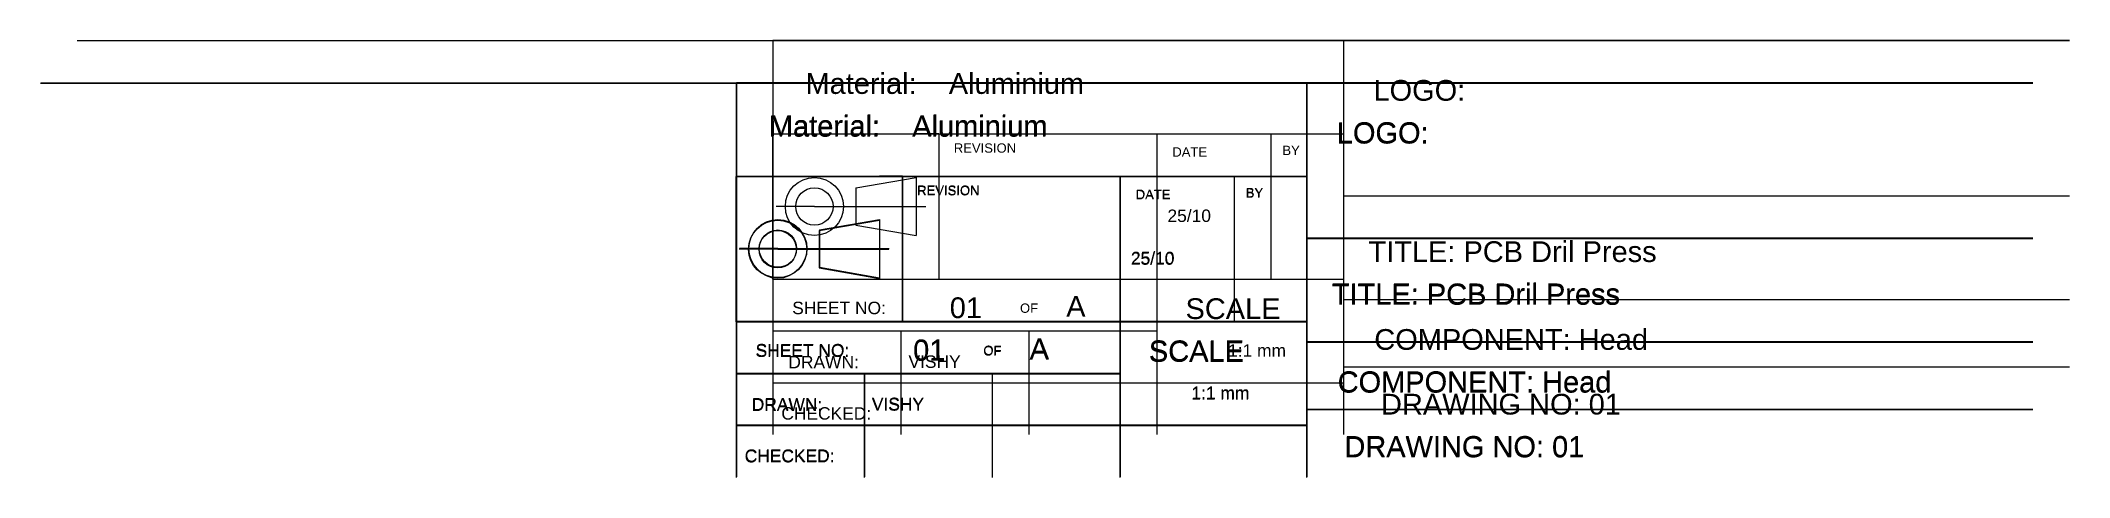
# Paper-space layout 'Layout2' of a CAD drawing. Header units: millimetres. Extents: x 0 to 196, y 0 to 42.
import ezdxf

# ---------------------------------------------------------------- set-up
doc = ezdxf.new("R2010")
doc.units = ezdxf.units.MM
doc.header["$MEASUREMENT"] = 0
doc.styles.get("Standard").update_dxf_attribs({"font": 'arial.ttf'})

psp = doc.layouts.new('Layout2')

# ---------------------------------------------------------------- linework, layer by layer
for p, q in [((3.54, 42.12), (195.61, 42.12)), ((125.61, 42.12), (70.61, 42.12)), ((70.61, 42.12), (70.61, 4.12)), ((70.61, 42.12), (70.61, 33.12)), ((195.61, 42.12), (125.61, 42.12)), ((125.61, 42.12), (125.61, 4.12)), ((0, 38), (192.07, 38)), ((0.02, 38.06), (192.09, 38.06)), ((122.07, 38), (67.07, 38)), ((67.07, 38), (67.07, 0)), ((67.07, 38), (67.07, 29)), ((122.09, 38.06), (67.09, 38.06)), ((67.09, 38.06), (67.09, 0.06)), ((67.09, 38.06), (67.09, 29.06)), ((192.07, 38), (122.07, 38)), ((122.07, 38), (122.07, 0)), ((192.09, 38.06), (122.09, 38.06)), ((122.09, 38.06), (122.09, 0.06)), ((70.61, 33.12), (125.61, 33.12)), ((70.61, 33.12), (70.61, 19.12)), ((70.61, 19.12), (70.61, 33.12)), ((70.61, 33.12), (70.61, 19.12)), ((70.61, 33.12), (86.61, 33.12)), ((70.61, 33.12), (70.61, 26.12)), ((70.61, 33.12), (74.61, 33.12)), ((86.61, 33.12), (84.42, 33.12)), ((86.61, 33.12), (86.61, 19.12)), ((86.61, 33.12), (107.61, 33.12)), ((107.61, 33.12), (107.61, 19.12)), ((107.61, 33.12), (118.61, 33.12)), ((118.61, 33.12), (118.61, 19.12)), ((67.07, 29), (122.07, 29)), ((67.07, 29), (67.07, 15)), ((67.07, 15), (67.07, 29)), ((67.07, 29), (67.07, 15)), ((67.07, 29), (83.07, 29)), ((67.07, 29), (67.07, 22)), ((67.07, 29), (71.07, 29)), ((67.09, 29.06), (122.09, 29.06)), ((67.09, 29.06), (67.09, 15.06)), ((67.09, 15.06), (67.09, 29.06)), ((67.09, 29.06), (67.09, 15.06)), ((67.09, 29.06), (83.09, 29.06)), ((67.09, 29.06), (67.09, 22.06)), ((67.09, 29.06), (71.09, 29.06)), ((78.61, 27.92), (84.42, 28.93)), ((78.61, 27.92), (78.61, 24.32)), ((83.07, 29), (80.88, 29)), ((83.09, 29.06), (80.9, 29.06)), ((83.07, 29), (83.07, 15)), ((83.07, 29), (104.07, 29)), ((83.09, 29.06), (83.09, 15.06)), ((83.09, 29.06), (104.09, 29.06)), ((84.42, 28.93), (84.42, 23.32)), ((104.07, 29), (104.07, 15)), ((104.07, 29), (115.07, 29)), ((104.09, 29.06), (104.09, 15.06)), ((104.09, 29.06), (115.09, 29.06)), ((115.07, 29), (115.07, 15)), ((115.09, 29.06), (115.09, 15.06)), ((74.61, 26.12), (70.91, 26.12)), ((74.61, 26.12), (85.34, 26.12)), ((195.61, 27.12), (125.61, 27.12)), ((75.07, 23.8), (80.88, 24.8)), ((75.07, 23.8), (75.07, 20.2)), ((75.09, 23.86), (80.9, 24.86)), ((75.09, 23.86), (75.09, 20.26)), ((78.61, 24.32), (84.42, 23.32)), ((80.88, 24.8), (80.88, 19.19)), ((80.9, 24.86), (80.9, 19.25)), ((71.07, 22), (67.37, 22)), ((71.09, 22.06), (67.39, 22.06)), ((71.07, 22), (81.8, 22)), ((71.09, 22.06), (81.82, 22.06)), ((192.07, 23), (122.07, 23)), ((192.09, 23.06), (122.09, 23.06)), ((75.07, 20.2), (80.88, 19.19)), ((75.09, 20.26), (80.9, 19.25)), ((70.61, 19.12), (125.61, 19.12)), ((70.61, 19.12), (70.61, 14.12)), ((107.61, 19.12), (107.61, 4.12)), ((195.61, 17.12), (125.61, 17.12)), ((67.07, 15), (122.07, 15)), ((67.07, 15), (67.07, 10)), ((67.09, 15.06), (122.09, 15.06)), ((67.09, 15.06), (67.09, 10.06)), ((70.61, 14.12), (107.61, 14.12)), ((70.61, 14.12), (70.61, 9.12)), ((70.61, 14.12), (82.94, 14.12)), ((82.94, 14.12), (82.94, 4.12)), ((82.94, 14.12), (95.28, 14.12)), ((95.28, 14.12), (95.28, 4.12)), ((104.07, 15), (104.07, 0)), ((104.09, 15.06), (104.09, 0.06)), ((192.07, 13), (122.07, 13)), ((192.09, 13.06), (122.09, 13.06)), ((67.07, 10), (104.07, 10)), ((67.07, 10), (67.07, 5)), ((67.07, 10), (79.4, 10)), ((67.09, 10.06), (104.09, 10.06)), ((67.09, 10.06), (67.09, 5.06)), ((67.09, 10.06), (79.43, 10.06)), ((79.4, 10), (79.4, 0)), ((79.4, 10), (91.74, 10)), ((79.43, 10.06), (79.43, 0.06)), ((79.43, 10.06), (91.76, 10.06)), ((91.74, 10), (91.74, 0)), ((91.76, 10.06), (91.76, 0.06)), ((195.61, 10.62), (125.61, 10.62)), ((70.61, 9.12), (125.61, 9.12)), ((192.07, 6.5), (122.07, 6.5)), ((192.09, 6.56), (122.09, 6.56)), ((67.07, 5), (122.07, 5)), ((67.09, 5.06), (122.09, 5.06))]:
    psp.add_line(p, q)
for centre, radius in [((74.61, 26.12), 2.8), ((74.61, 26.12), 2.8), ((74.61, 26.12), 2.8), ((74.61, 26.12), 2.8), ((74.61, 26.12), 2.8), ((74.61, 26.12), 1.8), ((71.07, 22), 2.8), ((71.07, 22), 2.8), ((71.07, 22), 2.8), ((71.07, 22), 2.8), ((71.07, 22), 2.8), ((71.09, 22.06), 2.8), ((71.09, 22.06), 2.8), ((71.09, 22.06), 2.8), ((71.09, 22.06), 2.8), ((71.09, 22.06), 2.8), ((71.07, 22), 1.8), ((71.09, 22.06), 1.8)]:
    psp.add_circle(centre, radius)

# ---------------------------------------------------------------- texts
for s, height, p in [('Material:    Aluminium', 2, (73.75, 36.98)), ('LOGO:', 2, (128.51, 36.32)), ('Material:    Aluminium', 2, (70.21, 32.85)), ('Material:    Aluminium', 2, (70.24, 32.91)), ('LOGO:', 2, (124.97, 32.19)), ('LOGO:', 2, (124.99, 32.25)), ('REVISION', 0.9, (88.05, 31.31)), ('DATE', 0.9, (109.12, 30.93)), ('BY', 0.9, (119.73, 31.08)), ('REVISION', 0.9, (84.51, 27.19)), ('REVISION', 0.9, (84.53, 27.25)), ('DATE', 0.9, (105.58, 26.8)), ('DATE', 0.9, (105.6, 26.86)), ('BY', 0.9, (116.19, 26.96)), ('BY', 0.9, (116.21, 27.02)), ('25/10', 1.2, (108.65, 24.63)), ('25/10', 1.2, (105.11, 20.5)), ('25/10', 1.2, (105.14, 20.56)), ('TITLE: PCB Dril Press', 2, (128.03, 20.77)), ('TITLE: PCB Dril Press', 2, (124.49, 16.64)), ('TITLE: PCB Dril Press', 2, (124.51, 16.7)), ('SHEET NO:', 1.2, (72.47, 15.74)), ('01', 2, (87.66, 15.36)), ('OF', 0.9, (94.43, 15.87)), ('A', 2, (98.89, 15.49)), ('SCALE', 2, (110.39, 15.27)), ('COMPONENT: Head', 2, (128.59, 12.3)), ('SHEET NO:', 1.2, (68.93, 11.61)), ('SHEET NO:', 1.2, (68.95, 11.67)), ('VISHY', 1.2, (83.68, 10.56)), ('01', 2, (84.12, 11.24)), ('01', 2, (84.14, 11.3)), ('OF', 0.9, (90.89, 11.74)), ('OF', 0.9, (90.91, 11.81)), ('A', 2, (95.35, 11.36)), ('A', 2, (95.37, 11.42)), ('SCALE', 2, (106.85, 11.14)), ('SCALE', 2, (106.87, 11.21)), ('1:1 mm', 1.2, (114.49, 11.64)), ('DRAWN:', 1.2, (72.1, 10.52)), ('COMPONENT: Head', 2, (125.05, 8.17)), ('COMPONENT: Head', 2, (125.07, 8.23)), ('1:1 mm', 1.2, (110.95, 7.51)), ('1:1 mm', 1.2, (110.97, 7.57)), ('DRAWING NO: 01', 2, (129.24, 6.06)), ('DRAWN:', 1.2, (68.56, 6.4)), ('DRAWN:', 1.2, (68.58, 6.46)), ('CHECKED:', 1.2, (71.42, 5.57)), ('VISHY', 1.2, (80.14, 6.43)), ('VISHY', 1.2, (80.16, 6.49)), ('DRAWING NO: 01', 2, (125.7, 1.93)), ('DRAWING NO: 01', 2, (125.72, 1.99)), ('CHECKED:', 1.2, (67.88, 1.44)), ('CHECKED:', 1.2, (67.9, 1.5))]:
    psp.add_text(s, height=height).set_placement(p)

doc.saveas('drawing.dxf')
